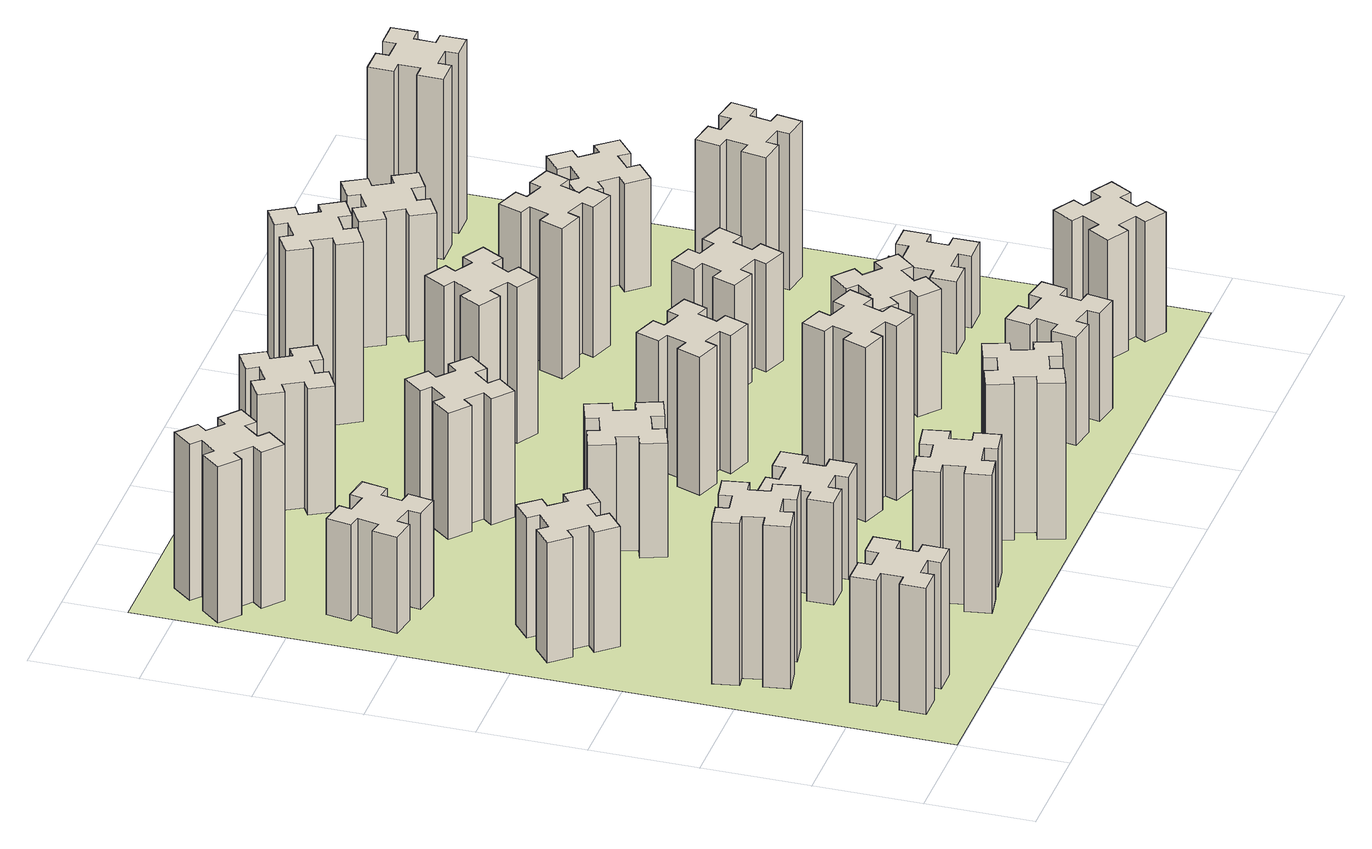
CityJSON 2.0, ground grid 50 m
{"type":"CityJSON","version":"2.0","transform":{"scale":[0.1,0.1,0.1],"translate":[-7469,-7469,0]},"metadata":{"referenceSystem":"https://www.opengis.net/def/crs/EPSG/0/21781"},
"CityObjects":{
"building1":{"type":"Building","attributes":{"class":"1000","function":"1000","usage":"1000","yearOfConstruction":2016,"roofType":"1000","measuredHeight":63,"storeysAboveGround":30,"storeysBelowGround":0},"geometry":[{"type":"Solid","lod":"1","boundaries":[[[[0,1,2,3,4,5,6,7,8,9,10,11,12,13,14,15,16,17,18,19]],[[17,16,20,21]],[[16,15,22,20]],[[15,14,23,22]],[[14,13,24,23]],[[13,12,25,24]],[[12,11,26,25]],[[11,10,27,26]],[[10,9,28,27]],[[9,8,29,28]],[[8,7,30,29]],[[7,6,31,30]],[[6,5,32,31]],[[5,4,33,32]],[[4,3,34,33]],[[3,2,35,34]],[[2,1,36,35]],[[1,0,37,36]],[[0,19,38,37]],[[19,18,39,38]],[[18,17,21,39]],[[24,25,26,27,28,29,30,31,32,33,34,35,36,37,38,39,21,20,22,23]]]]}]},
"building2":{"type":"Building","attributes":{"class":"1000","function":"1000","usage":"1000","yearOfConstruction":2016,"roofType":"1000","measuredHeight":81,"storeysAboveGround":30,"storeysBelowGround":0},"geometry":[{"type":"Solid","lod":"1","boundaries":[[[[40,41,42,43,44,45,46,47,48,49,50,51,52,53,54,55,56,57,58,59]],[[57,56,60,61]],[[56,55,62,60]],[[55,54,63,62]],[[54,53,64,63]],[[53,52,65,64]],[[52,51,66,65]],[[51,50,67,66]],[[50,49,68,67]],[[49,48,69,68]],[[48,47,70,69]],[[47,46,71,70]],[[46,45,72,71]],[[45,44,73,72]],[[44,43,74,73]],[[43,42,75,74]],[[42,41,76,75]],[[41,40,77,76]],[[40,59,78,77]],[[59,58,79,78]],[[58,57,61,79]],[[64,65,66,67,68,69,70,71,72,73,74,75,76,77,78,79,61,60,62,63]]]]}]},
"building3":{"type":"Building","attributes":{"class":"1000","function":"1000","usage":"1000","yearOfConstruction":2016,"roofType":"1000","measuredHeight":60,"storeysAboveGround":30,"storeysBelowGround":0},"geometry":[{"type":"Solid","lod":"1","boundaries":[[[[80,81,82,83,84,85,86,87,88,89,90,91,92,93,94,95,96,97,98,99]],[[97,96,100,101]],[[96,95,102,100]],[[95,94,103,102]],[[94,93,104,103]],[[93,92,105,104]],[[92,91,106,105]],[[91,90,107,106]],[[90,89,108,107]],[[89,88,109,108]],[[88,87,110,109]],[[87,86,111,110]],[[86,85,112,111]],[[85,84,113,112]],[[84,83,114,113]],[[83,82,115,114]],[[82,81,116,115]],[[81,80,117,116]],[[80,99,118,117]],[[99,98,119,118]],[[98,97,101,119]],[[104,105,106,107,108,109,110,111,112,113,114,115,116,117,118,119,101,100,102,103]]]]}]},
"building4":{"type":"Building","attributes":{"class":"1000","function":"1000","usage":"1000","yearOfConstruction":2016,"roofType":"1000","measuredHeight":48,"storeysAboveGround":30,"storeysBelowGround":0},"geometry":[{"type":"Solid","lod":"1","boundaries":[[[[120,121,122,123,124,125,126,127,128,129,130,131,132,133,134,135,136,137,138,139]],[[137,136,140,141]],[[136,135,142,140]],[[135,134,143,142]],[[134,133,144,143]],[[133,132,145,144]],[[132,131,146,145]],[[131,130,147,146]],[[130,129,148,147]],[[129,128,149,148]],[[128,127,150,149]],[[127,126,151,150]],[[126,125,152,151]],[[125,124,153,152]],[[124,123,154,153]],[[123,122,155,154]],[[122,121,156,155]],[[121,120,157,156]],[[120,139,158,157]],[[139,138,159,158]],[[138,137,141,159]],[[144,145,146,147,148,149,150,151,152,153,154,155,156,157,158,159,141,140,142,143]]]]}]},
"building5":{"type":"Building","attributes":{"class":"1000","function":"1000","usage":"1000","yearOfConstruction":2016,"roofType":"1000","measuredHeight":78,"storeysAboveGround":30,"storeysBelowGround":0},"geometry":[{"type":"Solid","lod":"1","boundaries":[[[[160,161,162,163,164,165,166,167,168,169,170,171,172,173,174,175,176,177,178,179]],[[177,176,180,181]],[[176,175,182,180]],[[175,174,183,182]],[[174,173,184,183]],[[173,172,185,184]],[[172,171,186,185]],[[171,170,187,186]],[[170,169,188,187]],[[169,168,189,188]],[[168,167,190,189]],[[167,166,191,190]],[[166,165,192,191]],[[165,164,193,192]],[[164,163,194,193]],[[163,162,195,194]],[[162,161,196,195]],[[161,160,197,196]],[[160,179,198,197]],[[179,178,199,198]],[[178,177,181,199]],[[184,185,186,187,188,189,190,191,192,193,194,195,196,197,198,199,181,180,182,183]]]]}]},
"building6":{"type":"Building","attributes":{"class":"1000","function":"1000","usage":"1000","yearOfConstruction":2016,"roofType":"1000","measuredHeight":69,"storeysAboveGround":30,"storeysBelowGround":0},"geometry":[{"type":"Solid","lod":"1","boundaries":[[[[200,201,202,203,204,205,206,207,208,209,210,211,212,213,214,215,216,217,218,219]],[[217,216,220,221]],[[216,215,222,220]],[[215,214,223,222]],[[214,213,224,223]],[[213,212,225,224]],[[212,211,226,225]],[[211,210,227,226]],[[210,209,228,227]],[[209,208,229,228]],[[208,207,230,229]],[[207,206,231,230]],[[206,205,232,231]],[[205,204,233,232]],[[204,203,234,233]],[[203,202,235,234]],[[202,201,236,235]],[[201,200,237,236]],[[200,219,238,237]],[[219,218,239,238]],[[218,217,221,239]],[[224,225,226,227,228,229,230,231,232,233,234,235,236,237,238,239,221,220,222,223]]]]}]},
"building7":{"type":"Building","attributes":{"class":"1000","function":"1000","usage":"1000","yearOfConstruction":2016,"roofType":"1000","measuredHeight":51,"storeysAboveGround":30,"storeysBelowGround":0},"geometry":[{"type":"Solid","lod":"1","boundaries":[[[[240,241,242,243,244,245,246,247,248,249,250,251,252,253,254,255,256,257,258,259]],[[257,256,260,261]],[[256,255,262,260]],[[255,254,263,262]],[[254,253,264,263]],[[253,252,265,264]],[[252,251,266,265]],[[251,250,267,266]],[[250,249,268,267]],[[249,248,269,268]],[[248,247,270,269]],[[247,246,271,270]],[[246,245,272,271]],[[245,244,273,272]],[[244,243,274,273]],[[243,242,275,274]],[[242,241,276,275]],[[241,240,277,276]],[[240,259,278,277]],[[259,258,279,278]],[[258,257,261,279]],[[264,265,266,267,268,269,270,271,272,273,274,275,276,277,278,279,261,260,262,263]]]]}]},
"building8":{"type":"Building","attributes":{"class":"1000","function":"1000","usage":"1000","yearOfConstruction":2016,"roofType":"1000","measuredHeight":57,"storeysAboveGround":30,"storeysBelowGround":0},"geometry":[{"type":"Solid","lod":"1","boundaries":[[[[280,281,282,283,284,285,286,287,288,289,290,291,292,293,294,295,296,297,298,299]],[[297,296,300,301]],[[296,295,302,300]],[[295,294,303,302]],[[294,293,304,303]],[[293,292,305,304]],[[292,291,306,305]],[[291,290,307,306]],[[290,289,308,307]],[[289,288,309,308]],[[288,287,310,309]],[[287,286,311,310]],[[286,285,312,311]],[[285,284,313,312]],[[284,283,314,313]],[[283,282,315,314]],[[282,281,316,315]],[[281,280,317,316]],[[280,299,318,317]],[[299,298,319,318]],[[298,297,301,319]],[[304,305,306,307,308,309,310,311,312,313,314,315,316,317,318,319,301,300,302,303]]]]}]},
"building9":{"type":"Building","attributes":{"class":"1000","function":"1000","usage":"1000","yearOfConstruction":2016,"roofType":"1000","measuredHeight":78,"storeysAboveGround":30,"storeysBelowGround":0},"geometry":[{"type":"Solid","lod":"1","boundaries":[[[[320,321,322,323,324,325,326,327,328,329,330,331,332,333,334,335,336,337,338,339]],[[337,336,340,341]],[[336,335,342,340]],[[335,334,343,342]],[[334,333,344,343]],[[333,332,345,344]],[[332,331,346,345]],[[331,330,347,346]],[[330,329,348,347]],[[329,328,349,348]],[[328,327,350,349]],[[327,326,351,350]],[[326,325,352,351]],[[325,324,353,352]],[[324,323,354,353]],[[323,322,355,354]],[[322,321,356,355]],[[321,320,357,356]],[[320,339,358,357]],[[339,338,359,358]],[[338,337,341,359]],[[344,345,346,347,348,349,350,351,352,353,354,355,356,357,358,359,341,340,342,343]]]]}]},
"building10":{"type":"Building","attributes":{"class":"1000","function":"1000","usage":"1000","yearOfConstruction":2016,"roofType":"1000","measuredHeight":63,"storeysAboveGround":30,"storeysBelowGround":0},"geometry":[{"type":"Solid","lod":"1","boundaries":[[[[360,361,362,363,364,365,366,367,368,369,370,371,372,373,374,375,376,377,378,379]],[[377,376,380,381]],[[376,375,382,380]],[[375,374,383,382]],[[374,373,384,383]],[[373,372,385,384]],[[372,371,386,385]],[[371,370,387,386]],[[370,369,388,387]],[[369,368,389,388]],[[368,367,390,389]],[[367,366,391,390]],[[366,365,392,391]],[[365,364,393,392]],[[364,363,394,393]],[[363,362,395,394]],[[362,361,396,395]],[[361,360,397,396]],[[360,379,398,397]],[[379,378,399,398]],[[378,377,381,399]],[[384,385,386,387,388,389,390,391,392,393,394,395,396,397,398,399,381,380,382,383]]]]}]},
"building11":{"type":"Building","attributes":{"class":"1000","function":"1000","usage":"1000","yearOfConstruction":2016,"roofType":"1000","measuredHeight":63,"storeysAboveGround":30,"storeysBelowGround":0},"geometry":[{"type":"Solid","lod":"1","boundaries":[[[[400,401,402,403,404,405,406,407,408,409,410,411,412,413,414,415,416,417,418,419]],[[417,416,420,421]],[[416,415,422,420]],[[415,414,423,422]],[[414,413,424,423]],[[413,412,425,424]],[[412,411,426,425]],[[411,410,427,426]],[[410,409,428,427]],[[409,408,429,428]],[[408,407,430,429]],[[407,406,431,430]],[[406,405,432,431]],[[405,404,433,432]],[[404,403,434,433]],[[403,402,435,434]],[[402,401,436,435]],[[401,400,437,436]],[[400,419,438,437]],[[419,418,439,438]],[[418,417,421,439]],[[424,425,426,427,428,429,430,431,432,433,434,435,436,437,438,439,421,420,422,423]]]]}]},
"building12":{"type":"Building","attributes":{"class":"1000","function":"1000","usage":"1000","yearOfConstruction":2016,"roofType":"1000","measuredHeight":87,"storeysAboveGround":30,"storeysBelowGround":0},"geometry":[{"type":"Solid","lod":"1","boundaries":[[[[440,441,442,443,444,445,446,447,448,449,450,451,452,453,454,455,456,457,458,459]],[[457,456,460,461]],[[456,455,462,460]],[[455,454,463,462]],[[454,453,464,463]],[[453,452,465,464]],[[452,451,466,465]],[[451,450,467,466]],[[450,449,468,467]],[[449,448,469,468]],[[448,447,470,469]],[[447,446,471,470]],[[446,445,472,471]],[[445,444,473,472]],[[444,443,474,473]],[[443,442,475,474]],[[442,441,476,475]],[[441,440,477,476]],[[440,459,478,477]],[[459,458,479,478]],[[458,457,461,479]],[[464,465,466,467,468,469,470,471,472,473,474,475,476,477,478,479,461,460,462,463]]]]}]},
"building13":{"type":"Building","attributes":{"class":"1000","function":"1000","usage":"1000","yearOfConstruction":2016,"roofType":"1000","measuredHeight":69,"storeysAboveGround":30,"storeysBelowGround":0},"geometry":[{"type":"Solid","lod":"1","boundaries":[[[[480,481,482,483,484,485,486,487,488,489,490,491,492,493,494,495,496,497,498,499]],[[497,496,500,501]],[[496,495,502,500]],[[495,494,503,502]],[[494,493,504,503]],[[493,492,505,504]],[[492,491,506,505]],[[491,490,507,506]],[[490,489,508,507]],[[489,488,509,508]],[[488,487,510,509]],[[487,486,511,510]],[[486,485,512,511]],[[485,484,513,512]],[[484,483,514,513]],[[483,482,515,514]],[[482,481,516,515]],[[481,480,517,516]],[[480,499,518,517]],[[499,498,519,518]],[[498,497,501,519]],[[504,505,506,507,508,509,510,511,512,513,514,515,516,517,518,519,501,500,502,503]]]]}]},
"building14":{"type":"Building","attributes":{"class":"1000","function":"1000","usage":"1000","yearOfConstruction":2016,"roofType":"1000","measuredHeight":78,"storeysAboveGround":30,"storeysBelowGround":0},"geometry":[{"type":"Solid","lod":"1","boundaries":[[[[520,521,522,523,524,525,526,527,528,529,530,531,532,533,534,535,536,537,538,539]],[[537,536,540,541]],[[536,535,542,540]],[[535,534,543,542]],[[534,533,544,543]],[[533,532,545,544]],[[532,531,546,545]],[[531,530,547,546]],[[530,529,548,547]],[[529,528,549,548]],[[528,527,550,549]],[[527,526,551,550]],[[526,525,552,551]],[[525,524,553,552]],[[524,523,554,553]],[[523,522,555,554]],[[522,521,556,555]],[[521,520,557,556]],[[520,539,558,557]],[[539,538,559,558]],[[538,537,541,559]],[[544,545,546,547,548,549,550,551,552,553,554,555,556,557,558,559,541,540,542,543]]]]}]},
"building15":{"type":"Building","attributes":{"class":"1000","function":"1000","usage":"1000","yearOfConstruction":2016,"roofType":"1000","measuredHeight":54,"storeysAboveGround":30,"storeysBelowGround":0},"geometry":[{"type":"Solid","lod":"1","boundaries":[[[[560,561,562,563,564,565,566,567,568,569,570,571,572,573,574,575,576,577,578,579]],[[577,576,580,581]],[[576,575,582,580]],[[575,574,583,582]],[[574,573,584,583]],[[573,572,585,584]],[[572,571,586,585]],[[571,570,587,586]],[[570,569,588,587]],[[569,568,589,588]],[[568,567,590,589]],[[567,566,591,590]],[[566,565,592,591]],[[565,564,593,592]],[[564,563,594,593]],[[563,562,595,594]],[[562,561,596,595]],[[561,560,597,596]],[[560,579,598,597]],[[579,578,599,598]],[[578,577,581,599]],[[584,585,586,587,588,589,590,591,592,593,594,595,596,597,598,599,581,580,582,583]]]]}]},
"building16":{"type":"Building","attributes":{"class":"1000","function":"1000","usage":"1000","yearOfConstruction":2016,"roofType":"1000","measuredHeight":90,"storeysAboveGround":30,"storeysBelowGround":0},"geometry":[{"type":"Solid","lod":"1","boundaries":[[[[600,601,602,603,604,605,606,607,608,609,610,611,612,613,614,615,616,617,618,619]],[[617,616,620,621]],[[616,615,622,620]],[[615,614,623,622]],[[614,613,624,623]],[[613,612,625,624]],[[612,611,626,625]],[[611,610,627,626]],[[610,609,628,627]],[[609,608,629,628]],[[608,607,630,629]],[[607,606,631,630]],[[606,605,632,631]],[[605,604,633,632]],[[604,603,634,633]],[[603,602,635,634]],[[602,601,636,635]],[[601,600,637,636]],[[600,619,638,637]],[[619,618,639,638]],[[618,617,621,639]],[[624,625,626,627,628,629,630,631,632,633,634,635,636,637,638,639,621,620,622,623]]]]}]},
"building17":{"type":"Building","attributes":{"class":"1000","function":"1000","usage":"1000","yearOfConstruction":2016,"roofType":"1000","measuredHeight":60,"storeysAboveGround":30,"storeysBelowGround":0},"geometry":[{"type":"Solid","lod":"1","boundaries":[[[[640,641,642,643,644,645,646,647,648,649,650,651,652,653,654,655,656,657,658,659]],[[657,656,660,661]],[[656,655,662,660]],[[655,654,663,662]],[[654,653,664,663]],[[653,652,665,664]],[[652,651,666,665]],[[651,650,667,666]],[[650,649,668,667]],[[649,648,669,668]],[[648,647,670,669]],[[647,646,671,670]],[[646,645,672,671]],[[645,644,673,672]],[[644,643,674,673]],[[643,642,675,674]],[[642,641,676,675]],[[641,640,677,676]],[[640,659,678,677]],[[659,658,679,678]],[[658,657,661,679]],[[664,665,666,667,668,669,670,671,672,673,674,675,676,677,678,679,661,660,662,663]]]]}]},
"building18":{"type":"Building","attributes":{"class":"1000","function":"1000","usage":"1000","yearOfConstruction":2016,"roofType":"1000","measuredHeight":54,"storeysAboveGround":30,"storeysBelowGround":0},"geometry":[{"type":"Solid","lod":"1","boundaries":[[[[680,681,682,683,684,685,686,687,688,689,690,691,692,693,694,695,696,697,698,699]],[[697,696,700,701]],[[696,695,702,700]],[[695,694,703,702]],[[694,693,704,703]],[[693,692,705,704]],[[692,691,706,705]],[[691,690,707,706]],[[690,689,708,707]],[[689,688,709,708]],[[688,687,710,709]],[[687,686,711,710]],[[686,685,712,711]],[[685,684,713,712]],[[684,683,714,713]],[[683,682,715,714]],[[682,681,716,715]],[[681,680,717,716]],[[680,699,718,717]],[[699,698,719,718]],[[698,697,701,719]],[[704,705,706,707,708,709,710,711,712,713,714,715,716,717,718,719,701,700,702,703]]]]}]},
"building19":{"type":"Building","attributes":{"class":"1000","function":"1000","usage":"1000","yearOfConstruction":2016,"roofType":"1000","measuredHeight":75,"storeysAboveGround":30,"storeysBelowGround":0},"geometry":[{"type":"Solid","lod":"1","boundaries":[[[[720,721,722,723,724,725,726,727,728,729,730,731,732,733,734,735,736,737,738,739]],[[737,736,740,741]],[[736,735,742,740]],[[735,734,743,742]],[[734,733,744,743]],[[733,732,745,744]],[[732,731,746,745]],[[731,730,747,746]],[[730,729,748,747]],[[729,728,749,748]],[[728,727,750,749]],[[727,726,751,750]],[[726,725,752,751]],[[725,724,753,752]],[[724,723,754,753]],[[723,722,755,754]],[[722,721,756,755]],[[721,720,757,756]],[[720,739,758,757]],[[739,738,759,758]],[[738,737,741,759]],[[744,745,746,747,748,749,750,751,752,753,754,755,756,757,758,759,741,740,742,743]]]]}]},
"building20":{"type":"Building","attributes":{"class":"1000","function":"1000","usage":"1000","yearOfConstruction":2016,"roofType":"1000","measuredHeight":60,"storeysAboveGround":30,"storeysBelowGround":0},"geometry":[{"type":"Solid","lod":"1","boundaries":[[[[760,761,762,763,764,765,766,767,768,769,770,771,772,773,774,775,776,777,778,779]],[[777,776,780,781]],[[776,775,782,780]],[[775,774,783,782]],[[774,773,784,783]],[[773,772,785,784]],[[772,771,786,785]],[[771,770,787,786]],[[770,769,788,787]],[[769,768,789,788]],[[768,767,790,789]],[[767,766,791,790]],[[766,765,792,791]],[[765,764,793,792]],[[764,763,794,793]],[[763,762,795,794]],[[762,761,796,795]],[[761,760,797,796]],[[760,779,798,797]],[[779,778,799,798]],[[778,777,781,799]],[[784,785,786,787,788,789,790,791,792,793,794,795,796,797,798,799,781,780,782,783]]]]}]},
"building21":{"type":"Building","attributes":{"class":"1000","function":"1000","usage":"1000","yearOfConstruction":2016,"roofType":"1000","measuredHeight":36,"storeysAboveGround":30,"storeysBelowGround":0},"geometry":[{"type":"Solid","lod":"1","boundaries":[[[[800,801,802,803,804,805,806,807,808,809,810,811,812,813,814,815,816,817,818,819]],[[817,816,820,821]],[[816,815,822,820]],[[815,814,823,822]],[[814,813,824,823]],[[813,812,825,824]],[[812,811,826,825]],[[811,810,827,826]],[[810,809,828,827]],[[809,808,829,828]],[[808,807,830,829]],[[807,806,831,830]],[[806,805,832,831]],[[805,804,833,832]],[[804,803,834,833]],[[803,802,835,834]],[[802,801,836,835]],[[801,800,837,836]],[[800,819,838,837]],[[819,818,839,838]],[[818,817,821,839]],[[824,825,826,827,828,829,830,831,832,833,834,835,836,837,838,839,821,820,822,823]]]]}]},
"building22":{"type":"Building","attributes":{"class":"1000","function":"1000","usage":"1000","yearOfConstruction":2016,"roofType":"1000","measuredHeight":63,"storeysAboveGround":30,"storeysBelowGround":0},"geometry":[{"type":"Solid","lod":"1","boundaries":[[[[840,841,842,843,844,845,846,847,848,849,850,851,852,853,854,855,856,857,858,859]],[[857,856,860,861]],[[856,855,862,860]],[[855,854,863,862]],[[854,853,864,863]],[[853,852,865,864]],[[852,851,866,865]],[[851,850,867,866]],[[850,849,868,867]],[[849,848,869,868]],[[848,847,870,869]],[[847,846,871,870]],[[846,845,872,871]],[[845,844,873,872]],[[844,843,874,873]],[[843,842,875,874]],[[842,841,876,875]],[[841,840,877,876]],[[840,859,878,877]],[[859,858,879,878]],[[858,857,861,879]],[[864,865,866,867,868,869,870,871,872,873,874,875,876,877,878,879,861,860,862,863]]]]}]},
"building23":{"type":"Building","attributes":{"class":"1000","function":"1000","usage":"1000","yearOfConstruction":2016,"roofType":"1000","measuredHeight":78,"storeysAboveGround":30,"storeysBelowGround":0},"geometry":[{"type":"Solid","lod":"1","boundaries":[[[[880,881,882,883,884,885,886,887,888,889,890,891,892,893,894,895,896,897,898,899]],[[897,896,900,901]],[[896,895,902,900]],[[895,894,903,902]],[[894,893,904,903]],[[893,892,905,904]],[[892,891,906,905]],[[891,890,907,906]],[[890,889,908,907]],[[889,888,909,908]],[[888,887,910,909]],[[887,886,911,910]],[[886,885,912,911]],[[885,884,913,912]],[[884,883,914,913]],[[883,882,915,914]],[[882,881,916,915]],[[881,880,917,916]],[[880,899,918,917]],[[899,898,919,918]],[[898,897,901,919]],[[904,905,906,907,908,909,910,911,912,913,914,915,916,917,918,919,901,900,902,903]]]]}]},
"building24":{"type":"Building","attributes":{"class":"1000","function":"1000","usage":"1000","yearOfConstruction":2016,"roofType":"1000","measuredHeight":54,"storeysAboveGround":30,"storeysBelowGround":0},"geometry":[{"type":"Solid","lod":"1","boundaries":[[[[920,921,922,923,924,925,926,927,928,929,930,931,932,933,934,935,936,937,938,939]],[[937,936,940,941]],[[936,935,942,940]],[[935,934,943,942]],[[934,933,944,943]],[[933,932,945,944]],[[932,931,946,945]],[[931,930,947,946]],[[930,929,948,947]],[[929,928,949,948]],[[928,927,950,949]],[[927,926,951,950]],[[926,925,952,951]],[[925,924,953,952]],[[924,923,954,953]],[[923,922,955,954]],[[922,921,956,955]],[[921,920,957,956]],[[920,939,958,957]],[[939,938,959,958]],[[938,937,941,959]],[[944,945,946,947,948,949,950,951,952,953,954,955,956,957,958,959,941,940,942,943]]]]}]},
"building25":{"type":"Building","attributes":{"class":"1000","function":"1000","usage":"1000","yearOfConstruction":2016,"roofType":"1000","measuredHeight":90,"storeysAboveGround":30,"storeysBelowGround":0},"geometry":[{"type":"Solid","lod":"1","boundaries":[[[[960,961,962,963,964,965,966,967,968,969,970,971,972,973,974,975,976,977,978,979]],[[977,976,980,981]],[[976,975,982,980]],[[975,974,983,982]],[[974,973,984,983]],[[973,972,985,984]],[[972,971,986,985]],[[971,970,987,986]],[[970,969,988,987]],[[969,968,989,988]],[[968,967,990,989]],[[967,966,991,990]],[[966,965,992,991]],[[965,964,993,992]],[[964,963,994,993]],[[963,962,995,994]],[[962,961,996,995]],[[961,960,997,996]],[[960,979,998,997]],[[979,978,999,998]],[[978,977,981,999]],[[984,985,986,987,988,989,990,991,992,993,994,995,996,997,998,999,981,980,982,983]]]]}]},
"landuse1":{"type":"LandUse","attributes":{"name":"plot1","function":"1010"},"geometry":[{"type":"MultiSurface","lod":"1","boundaries":[[[1000,1001,1002,1003]]]}]}
},
"vertices":[
[265,425,0],[265,325,0],[205,325,0],[205,205,0],[325,205,0],[325,265,0],[425,265,0],[425,205,0],[545,205,0],[545,325,0],[485,325,0],[485,425,0],[545,425,0],[545,545,0],[425,545,0],[425,485,0],[325,485,0],[325,545,0],[205,545,0],[205,425,0],[325,485,630],[325,545,630],[425,485,630],[425,545,630],[545,545,630],[545,425,630],[485,425,630],[485,325,630],[545,325,630],[545,205,630],[425,205,630],[425,265,630],[325,265,630],[325,205,630],[205,205,630],[205,325,630],[265,325,630],[265,425,630],[205,425,630],[205,545,630],
[405,1132,0],[307,1115,0],[297,1174,0],[178,1153,0],[199,1035,0],[258,1045,0],[276,947,0],[217,937,0],[237,818,0],[356,839,0],[345,898,0],[444,916,0],[454,857,0],[572,877,0],[551,996,0],[492,985,0],[475,1084,0],[534,1094,0],[513,1212,0],[395,1191,0],[475,1084,810],[534,1094,810],[492,985,810],[551,996,810],[572,877,810],[454,857,810],[444,916,810],[345,898,810],[356,839,810],[237,818,810],[217,937,810],[276,947,810],[258,1045,810],[199,1035,810],[178,1153,810],[297,1174,810],[307,1115,810],[405,1132,810],[395,1191,810],[513,1212,810],
[259,1823,0],[323,1746,0],[277,1708,0],[354,1616,0],[446,1693,0],[408,1739,0],[484,1803,0],[523,1757,0],[615,1834,0],[538,1926,0],[492,1888,0],[427,1964,0],[473,2003,0],[396,2095,0],[304,2018,0],[343,1972,0],[266,1907,0],[228,1953,0],[136,1876,0],[213,1784,0],[266,1907,600],[228,1953,600],[343,1972,600],[304,2018,600],[396,2095,600],[473,2003,600],[427,1964,600],[492,1888,600],[538,1926,600],[615,1834,600],[523,1757,600],[484,1803,600],[408,1739,600],[446,1693,600],[354,1616,600],[277,1708,600],[323,1746,600],[259,1823,600],[213,1784,600],[136,1876,600],
[475,2627,0],[492,2725,0],[551,2715,0],[572,2833,0],[454,2854,0],[444,2795,0],[345,2812,0],[356,2871,0],[237,2892,0],[217,2774,0],[276,2764,0],[258,2665,0],[199,2676,0],[178,2557,0],[297,2537,0],[307,2596,0],[405,2578,0],[395,2519,0],[513,2498,0],[534,2617,0],[405,2578,480],[395,2519,480],[307,2596,480],[297,2537,480],[178,2557,480],[199,2676,480],[258,2665,480],[276,2764,480],[217,2774,480],[237,2892,480],[356,2871,480],[345,2812,480],[444,2795,480],[454,2854,480],[572,2833,480],[551,2715,480],[492,2725,480],[475,2627,480],[534,2617,480],[513,2498,480],
[384,3387,0],[308,3452,0],[346,3498,0],[254,3575,0],[177,3483,0],[223,3444,0],[159,3368,0],[113,3406,0],[36,3314,0],[128,3237,0],[166,3283,0],[243,3219,0],[204,3173,0],[296,3096,0],[373,3188,0],[327,3226,0],[392,3303,0],[438,3264,0],[515,3356,0],[423,3433,0],[392,3303,780],[438,3264,780],[327,3226,780],[373,3188,780],[296,3096,780],[204,3173,780],[243,3219,780],[166,3283,780],[128,3237,780],[36,3314,780],[113,3406,780],[159,3368,780],[223,3444,780],[177,3483,780],[254,3575,780],[346,3498,780],[308,3452,780],[384,3387,780],[423,3433,780],[515,3356,780],
[1332,345,0],[1315,444,0],[1374,454,0],[1353,572,0],[1235,551,0],[1245,492,0],[1147,475,0],[1137,534,0],[1018,513,0],[1039,395,0],[1098,405,0],[1116,307,0],[1057,297,0],[1077,178,0],[1196,199,0],[1185,258,0],[1284,276,0],[1294,217,0],[1412,237,0],[1391,356,0],[1284,276,690],[1294,217,690],[1185,258,690],[1196,199,690],[1077,178,690],[1057,297,690],[1116,307,690],[1098,405,690],[1039,395,690],[1018,513,690],[1137,534,690],[1147,475,690],[1245,492,690],[1235,551,690],[1353,572,690],[1374,454,690],[1315,444,690],[1332,345,690],[1391,356,690],[1412,237,690],
[1165,1125,0],[1065,1125,0],[1065,1185,0],[945,1185,0],[945,1065,0],[1005,1065,0],[1005,965,0],[945,965,0],[945,845,0],[1065,845,0],[1065,905,0],[1165,905,0],[1165,845,0],[1285,845,0],[1285,965,0],[1225,965,0],[1225,1065,0],[1285,1065,0],[1285,1185,0],[1165,1185,0],[1225,1065,510],[1285,1065,510],[1225,965,510],[1285,965,510],[1285,845,510],[1165,845,510],[1165,905,510],[1065,905,510],[1065,845,510],[945,845,510],[945,965,510],[1005,965,510],[1005,1065,510],[945,1065,510],[945,1185,510],[1065,1185,510],[1065,1125,510],[1165,1125,510],[1165,1185,510],[1285,1185,510],
[1336,1846,0],[1302,1940,0],[1358,1960,0],[1317,2073,0],[1204,2032,0],[1225,1976,0],[1131,1942,0],[1110,1998,0],[997,1957,0],[1039,1844,0],[1095,1865,0],[1129,1771,0],[1073,1750,0],[1114,1637,0],[1227,1679,0],[1206,1735,0],[1300,1769,0],[1320,1713,0],[1433,1754,0],[1392,1867,0],[1300,1769,570],[1320,1713,570],[1206,1735,570],[1227,1679,570],[1114,1637,570],[1073,1750,570],[1129,1771,570],[1095,1865,570],[1039,1844,570],[997,1957,570],[1110,1998,570],[1131,1942,570],[1225,1976,570],[1204,2032,570],[1317,2073,570],[1358,1960,570],[1302,1940,570],[1336,1846,570],[1392,1867,570],[1433,1754,570],
[1976,266,0],[1942,360,0],[1998,380,0],[1957,493,0],[1844,452,0],[1865,396,0],[1771,362,0],[1750,418,0],[1637,377,0],[1679,264,0],[1735,285,0],[1769,191,0],[1713,170,0],[1754,57,0],[1867,99,0],[1846,155,0],[1940,189,0],[1960,133,0],[2073,174,0],[2032,287,0],[1940,189,780],[1960,133,780],[1846,155,780],[1867,99,780],[1754,57,780],[1713,170,780],[1769,191,780],[1735,285,780],[1679,264,780],[1637,377,780],[1750,418,780],[1771,362,780],[1865,396,780],[1844,452,780],[1957,493,780],[1998,380,780],[1942,360,780],[1976,266,780],[2032,287,780],[2073,174,780],
[1267,2486,0],[1332,2563,0],[1378,2524,0],[1455,2616,0],[1363,2693,0],[1324,2647,0],[1248,2712,0],[1286,2758,0],[1194,2835,0],[1117,2743,0],[1163,2704,0],[1099,2628,0],[1053,2666,0],[976,2574,0],[1068,2497,0],[1106,2543,0],[1183,2479,0],[1144,2433,0],[1236,2356,0],[1313,2448,0],[1183,2479,630],[1144,2433,630],[1106,2543,630],[1068,2497,630],[976,2574,630],[1053,2666,630],[1099,2628,630],[1163,2704,630],[1117,2743,630],[1194,2835,630],[1286,2758,630],[1248,2712,630],[1324,2647,630],[1363,2693,630],[1455,2616,630],[1378,2524,630],[1332,2563,630],[1267,2486,630],[1313,2448,630],[1236,2356,630],
[1104,3456,0],[1017,3406,0],[987,3458,0],[883,3398,0],[943,3294,0],[995,3324,0],[1045,3237,0],[993,3207,0],[1053,3103,0],[1157,3163,0],[1127,3215,0],[1214,3265,0],[1244,3213,0],[1348,3273,0],[1288,3377,0],[1236,3347,0],[1186,3434,0],[1238,3464,0],[1178,3568,0],[1074,3508,0],[1186,3434,630],[1238,3464,630],[1236,3347,630],[1288,3377,630],[1348,3273,630],[1244,3213,630],[1214,3265,630],[1127,3215,630],[1157,3163,630],[1053,3103,630],[993,3207,630],[1045,3237,630],[995,3324,630],[943,3294,630],[883,3398,630],[987,3458,630],[1017,3406,630],[1104,3456,630],[1074,3508,630],[1178,3568,630],
[1771,929,0],[1865,895,0],[1844,839,0],[1957,797,0],[1998,910,0],[1942,931,0],[1976,1025,0],[2032,1004,0],[2073,1117,0],[1960,1158,0],[1940,1102,0],[1846,1136,0],[1867,1192,0],[1754,1233,0],[1713,1120,0],[1769,1100,0],[1735,1006,0],[1679,1027,0],[1637,914,0],[1750,873,0],[1735,1006,870],[1679,1027,870],[1769,1100,870],[1713,1120,870],[1754,1233,870],[1867,1192,870],[1846,1136,870],[1940,1102,870],[1960,1158,870],[2073,1117,870],[2032,1004,870],[1976,1025,870],[1942,931,870],[1998,910,870],[1957,797,870],[1844,839,870],[1865,895,870],[1771,929,870],[1750,873,870],[1637,914,870],
[1940,1842,0],[1846,1876,0],[1867,1932,0],[1754,1973,0],[1713,1860,0],[1769,1840,0],[1735,1746,0],[1679,1767,0],[1637,1654,0],[1750,1613,0],[1771,1669,0],[1865,1635,0],[1844,1579,0],[1957,1537,0],[1998,1650,0],[1942,1671,0],[1976,1765,0],[2032,1744,0],[2073,1857,0],[1960,1898,0],[1976,1765,690],[2032,1744,690],[1942,1671,690],[1998,1650,690],[1957,1537,690],[1844,1579,690],[1865,1635,690],[1771,1669,690],[1750,1613,690],[1637,1654,690],[1679,1767,690],[1735,1746,690],[1769,1840,690],[1713,1860,690],[1754,1973,690],[1867,1932,690],[1846,1876,690],[1940,1842,690],[1960,1898,690],[2073,1857,690],
[1926,2597,0],[1976,2684,0],[2028,2654,0],[2088,2758,0],[1984,2818,0],[1954,2766,0],[1867,2816,0],[1897,2868,0],[1793,2928,0],[1733,2824,0],[1785,2794,0],[1735,2707,0],[1683,2737,0],[1623,2633,0],[1727,2573,0],[1757,2625,0],[1844,2575,0],[1814,2523,0],[1918,2463,0],[1978,2567,0],[1844,2575,780],[1814,2523,780],[1757,2625,780],[1727,2573,780],[1623,2633,780],[1683,2737,780],[1735,2707,780],[1785,2794,780],[1733,2824,780],[1793,2928,780],[1897,2868,780],[1867,2816,780],[1954,2766,780],[1984,2818,780],[2088,2758,780],[2028,2654,780],[1976,2684,780],[1926,2597,780],[1978,2567,780],[1918,2463,780],
[2764,475,0],[2665,492,0],[2676,551,0],[2557,572,0],[2537,454,0],[2596,444,0],[2578,345,0],[2519,356,0],[2498,237,0],[2617,217,0],[2627,276,0],[2725,258,0],[2715,199,0],[2833,178,0],[2854,297,0],[2795,307,0],[2812,405,0],[2871,395,0],[2892,513,0],[2774,534,0],[2812,405,540],[2871,395,540],[2795,307,540],[2854,297,540],[2833,178,540],[2715,199,540],[2725,258,540],[2627,276,540],[2617,217,540],[2498,237,540],[2519,356,540],[2578,345,540],[2596,444,540],[2537,454,540],[2557,572,540],[2676,551,540],[2665,492,540],[2764,475,540],[2774,534,540],[2892,513,540],
[1844,3556,0],[1757,3506,0],[1727,3558,0],[1623,3498,0],[1683,3394,0],[1735,3424,0],[1785,3337,0],[1733,3307,0],[1793,3203,0],[1897,3263,0],[1867,3315,0],[1954,3365,0],[1984,3313,0],[2088,3373,0],[2028,3477,0],[1976,3447,0],[1926,3534,0],[1978,3564,0],[1918,3668,0],[1814,3608,0],[1926,3534,900],[1978,3564,900],[1976,3447,900],[2028,3477,900],[2088,3373,900],[1984,3313,900],[1954,3365,900],[1867,3315,900],[1897,3263,900],[1793,3203,900],[1733,3307,900],[1785,3337,900],[1735,3424,900],[1683,3394,900],[1623,3498,900],[1727,3558,900],[1757,3506,900],[1844,3556,900],[1814,3608,900],[1918,3668,900],
[2647,1006,0],[2712,1083,0],[2758,1044,0],[2835,1136,0],[2743,1213,0],[2704,1167,0],[2628,1232,0],[2666,1278,0],[2574,1355,0],[2497,1263,0],[2543,1224,0],[2479,1148,0],[2433,1186,0],[2356,1094,0],[2448,1017,0],[2486,1063,0],[2563,999,0],[2524,953,0],[2616,876,0],[2693,968,0],[2563,999,600],[2524,953,600],[2486,1063,600],[2448,1017,600],[2356,1094,600],[2433,1186,600],[2479,1148,600],[2543,1224,600],[2497,1263,600],[2574,1355,600],[2666,1278,600],[2628,1232,600],[2704,1167,600],[2743,1213,600],[2835,1136,600],[2758,1044,600],[2712,1083,600],[2647,1006,600],[2693,968,600],[2616,876,600],
[2611,1769,0],[2705,1735,0],[2684,1679,0],[2797,1637,0],[2838,1750,0],[2782,1771,0],[2816,1865,0],[2872,1844,0],[2913,1957,0],[2800,1998,0],[2780,1942,0],[2686,1976,0],[2707,2032,0],[2594,2073,0],[2553,1960,0],[2609,1940,0],[2575,1846,0],[2519,1867,0],[2477,1754,0],[2590,1713,0],[2575,1846,540],[2519,1867,540],[2609,1940,540],[2553,1960,540],[2594,2073,540],[2707,2032,540],[2686,1976,540],[2780,1942,540],[2800,1998,540],[2913,1957,540],[2872,1844,540],[2816,1865,540],[2782,1771,540],[2838,1750,540],[2797,1637,540],[2684,1679,540],[2705,1735,540],[2611,1769,540],[2590,1713,540],[2477,1754,540],
[2511,2509,0],[2605,2475,0],[2584,2419,0],[2697,2377,0],[2738,2490,0],[2682,2511,0],[2716,2605,0],[2772,2584,0],[2813,2697,0],[2700,2738,0],[2680,2682,0],[2586,2716,0],[2607,2772,0],[2494,2813,0],[2453,2700,0],[2509,2680,0],[2475,2586,0],[2419,2607,0],[2377,2494,0],[2490,2453,0],[2475,2586,750],[2419,2607,750],[2509,2680,750],[2453,2700,750],[2494,2813,750],[2607,2772,750],[2586,2716,750],[2680,2682,750],[2700,2738,750],[2813,2697,750],[2772,2584,750],[2716,2605,750],[2682,2511,750],[2738,2490,750],[2697,2377,750],[2584,2419,750],[2605,2475,750],[2511,2509,750],[2490,2453,750],[2377,2494,750],
[3365,474,0],[3315,387,0],[3263,417,0],[3203,313,0],[3307,253,0],[3337,305,0],[3424,255,0],[3394,203,0],[3498,143,0],[3558,247,0],[3506,277,0],[3556,364,0],[3608,334,0],[3668,438,0],[3564,498,0],[3534,446,0],[3447,496,0],[3477,548,0],[3373,608,0],[3313,504,0],[3447,496,600],[3477,548,600],[3534,446,600],[3564,498,600],[3668,438,600],[3608,334,600],[3556,364,600],[3506,277,600],[3558,247,600],[3498,143,600],[3394,203,600],[3424,255,600],[3337,305,600],[3307,253,600],[3203,313,600],[3263,417,600],[3315,387,600],[3365,474,600],[3313,504,600],[3373,608,600],
[3125,1165,0],[3125,1065,0],[3065,1065,0],[3065,945,0],[3185,945,0],[3185,1005,0],[3285,1005,0],[3285,945,0],[3405,945,0],[3405,1065,0],[3345,1065,0],[3345,1165,0],[3405,1165,0],[3405,1285,0],[3285,1285,0],[3285,1225,0],[3185,1225,0],[3185,1285,0],[3065,1285,0],[3065,1165,0],[3185,1225,360],[3185,1285,360],[3285,1225,360],[3285,1285,360],[3405,1285,360],[3405,1165,360],[3345,1165,360],[3345,1065,360],[3405,1065,360],[3405,945,360],[3285,945,360],[3285,1005,360],[3185,1005,360],[3185,945,360],[3065,945,360],[3065,1065,360],[3125,1065,360],[3125,1165,360],[3065,1165,360],[3065,1285,360],
[2716,3347,0],[2666,3434,0],[2718,3464,0],[2658,3568,0],[2554,3508,0],[2584,3456,0],[2497,3406,0],[2467,3458,0],[2363,3398,0],[2423,3294,0],[2475,3324,0],[2525,3237,0],[2473,3207,0],[2533,3103,0],[2637,3163,0],[2607,3215,0],[2694,3265,0],[2724,3213,0],[2828,3273,0],[2768,3377,0],[2694,3265,630],[2724,3213,630],[2607,3215,630],[2637,3163,630],[2533,3103,630],[2473,3207,630],[2525,3237,630],[2475,3324,630],[2423,3294,630],[2363,3398,630],[2467,3458,630],[2497,3406,630],[2584,3456,630],[2554,3508,630],[2658,3568,630],[2718,3464,630],[2666,3434,630],[2716,3347,630],[2768,3377,630],[2828,3273,630],
[3404,2055,0],[3305,2072,0],[3316,2131,0],[3197,2152,0],[3177,2034,0],[3236,2024,0],[3218,1925,0],[3159,1936,0],[3138,1817,0],[3257,1797,0],[3267,1856,0],[3365,1838,0],[3355,1779,0],[3473,1758,0],[3494,1877,0],[3435,1887,0],[3452,1985,0],[3511,1975,0],[3532,2093,0],[3414,2114,0],[3452,1985,780],[3511,1975,780],[3435,1887,780],[3494,1877,780],[3473,1758,780],[3355,1779,780],[3365,1838,780],[3267,1856,780],[3257,1797,780],[3138,1817,780],[3159,1936,780],[3218,1925,780],[3236,2024,780],[3177,2034,780],[3197,2152,780],[3316,2131,780],[3305,2072,780],[3404,2055,780],[3414,2114,780],[3532,2093,780],
[3119,2563,0],[3183,2486,0],[3137,2448,0],[3214,2356,0],[3306,2433,0],[3268,2479,0],[3344,2543,0],[3383,2497,0],[3475,2574,0],[3398,2666,0],[3352,2628,0],[3287,2704,0],[3333,2743,0],[3256,2835,0],[3164,2758,0],[3203,2712,0],[3126,2647,0],[3088,2693,0],[2996,2616,0],[3073,2524,0],[3126,2647,540],[3088,2693,540],[3203,2712,540],[3164,2758,540],[3256,2835,540],[3333,2743,540],[3287,2704,540],[3352,2628,540],[3398,2666,540],[3475,2574,540],[3383,2497,540],[3344,2543,540],[3268,2479,540],[3306,2433,540],[3214,2356,540],[3137,2448,540],[3183,2486,540],[3119,2563,540],[3073,2524,540],[2996,2616,540],
[3285,3325,0],[3385,3325,0],[3385,3265,0],[3505,3265,0],[3505,3385,0],[3445,3385,0],[3445,3485,0],[3505,3485,0],[3505,3605,0],[3385,3605,0],[3385,3545,0],[3285,3545,0],[3285,3605,0],[3165,3605,0],[3165,3485,0],[3225,3485,0],[3225,3385,0],[3165,3385,0],[3165,3265,0],[3285,3265,0],[3225,3385,900],[3165,3385,900],[3225,3485,900],[3165,3485,900],[3165,3605,900],[3285,3605,900],[3285,3545,900],[3385,3545,900],[3385,3605,900],[3505,3605,900],[3505,3485,900],[3445,3485,900],[3445,3385,900],[3505,3385,900],[3505,3265,900],[3385,3265,900],[3385,3325,900],[3285,3325,900],[3285,3265,900],[3165,3265,900],
[5,3705,0],[3705,3705,0],[3705,5,0],[5,5,0]
]}
